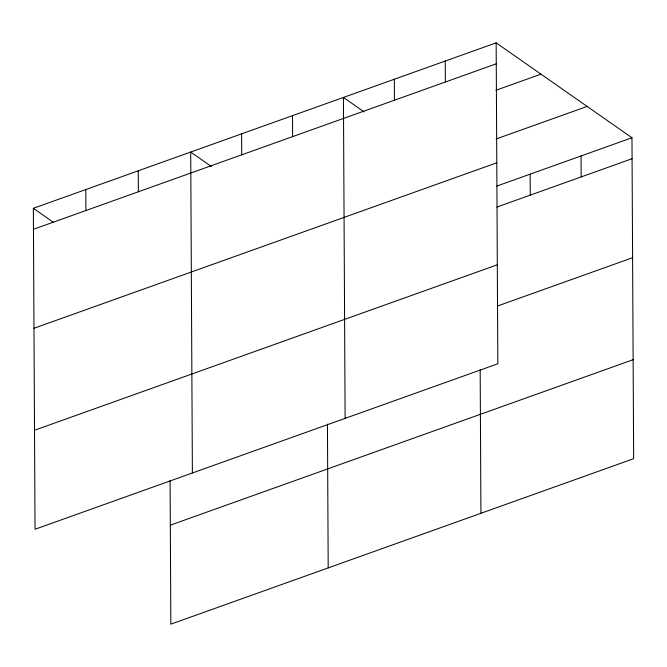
<?xml version="1.0" encoding="UTF-8"?>
<svg xmlns="http://www.w3.org/2000/svg" width="667" height="667" viewBox="0 0 667 667"><rect width="100%" height="100%" fill="white"/><g stroke="black" fill="none" stroke-linecap="round" stroke-linejoin="round"><path stroke-width="1" d="M496.156 42.838L497.832 363.773L35.034 529.248L33.35 208.312L496.156 42.838L631.966 137.752L633.65 458.688L170.844 624.162L170.093 480.423M33.458 229.281L496.265 63.815M495.94 90.262L540.97 74.162M496.106 138.986L587.152 106.428M33.975 328.272L496.782 162.798M496.865 186.06L631.966 137.752M496.973 207.028L632.083 158.721M34.509 430.257L497.315 264.791M497.49 306.02L632.599 257.712M170.327 525.171L633.133 359.696M364.182 111.948L343.43 97.449L345.114 418.384M211.456 166.55L190.704 152.051L192.388 472.986M33.35 208.312L53.268 222.236M581.057 155.953L581.174 176.922M530.148 174.154L530.265 195.123M480.173 369.551L480.924 513.29M445.248 61.047L445.356 82.016M394.339 79.248L394.447 100.217M327.447 424.162L328.197 567.9M292.521 115.649L292.63 136.618M241.612 133.85L241.721 154.819M138.252 170.802L138.361 191.779M85.801 189.561L85.91 210.53"/></g></svg>
